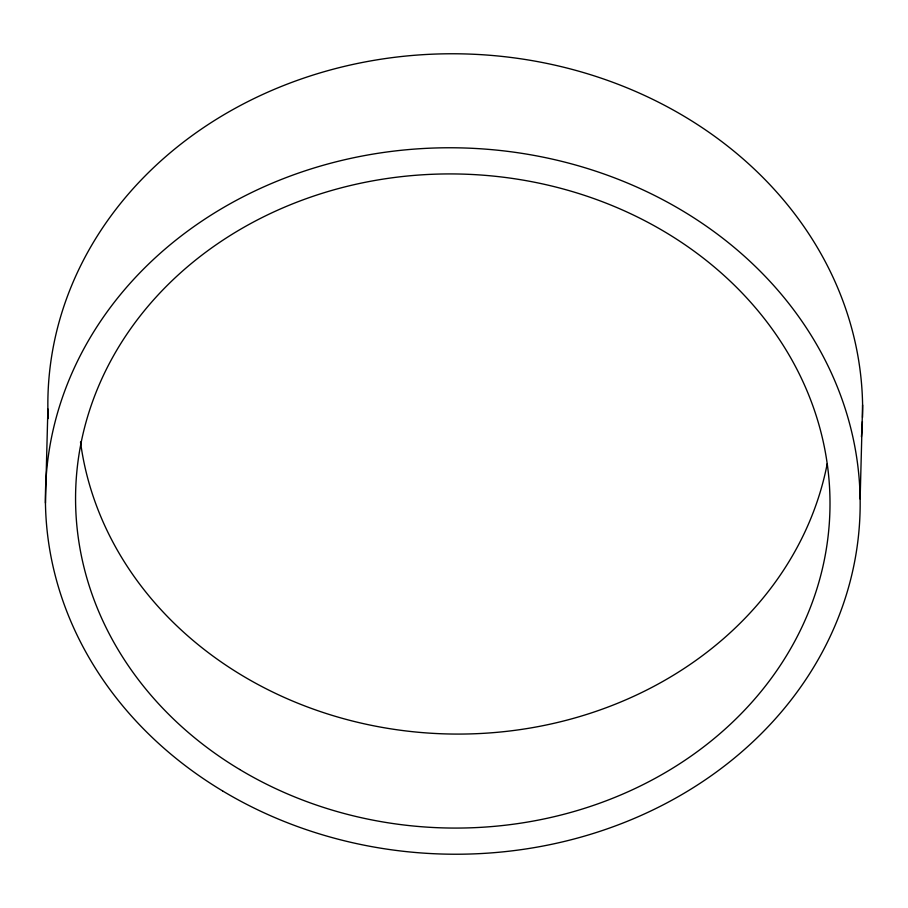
<?xml version="1.0" encoding="UTF-8"?>
<svg xmlns="http://www.w3.org/2000/svg" width="908" height="908" viewBox="0 0 908 908"><rect width="100%" height="100%" fill="white"/><g stroke="black" fill="none" stroke-linecap="round" stroke-linejoin="round"><path stroke-width="1.36" d="M45.434 502.998L47.886 409.009M860.137 498.991L862.6 405.002M862.407 421.573A407.42 353.201 1.5 0 1 861.431 436.748M48.181 418.588A407.42 353.201 1.5 0 1 451.526 53.765A407.42 353.201 1.5 0 1 862.532 417.43M827.222 463.716A377.24 327.028 1.5 0 1 445.385 733.891A377.24 327.028 1.5 0 1 80.506 441.935M239.667 769.473A377.24 327.028 1.5 0 0 828.89 528.535A377.24 327.028 1.5 0 0 289.8 204.981A377.24 327.028 1.5 0 0 239.667 769.473M222.619 790.947A407.42 353.201 1.5 0 0 858.968 530.737A407.42 353.201 1.5 0 0 276.758 181.305A407.42 353.201 1.5 0 0 222.619 790.947"/></g></svg>
